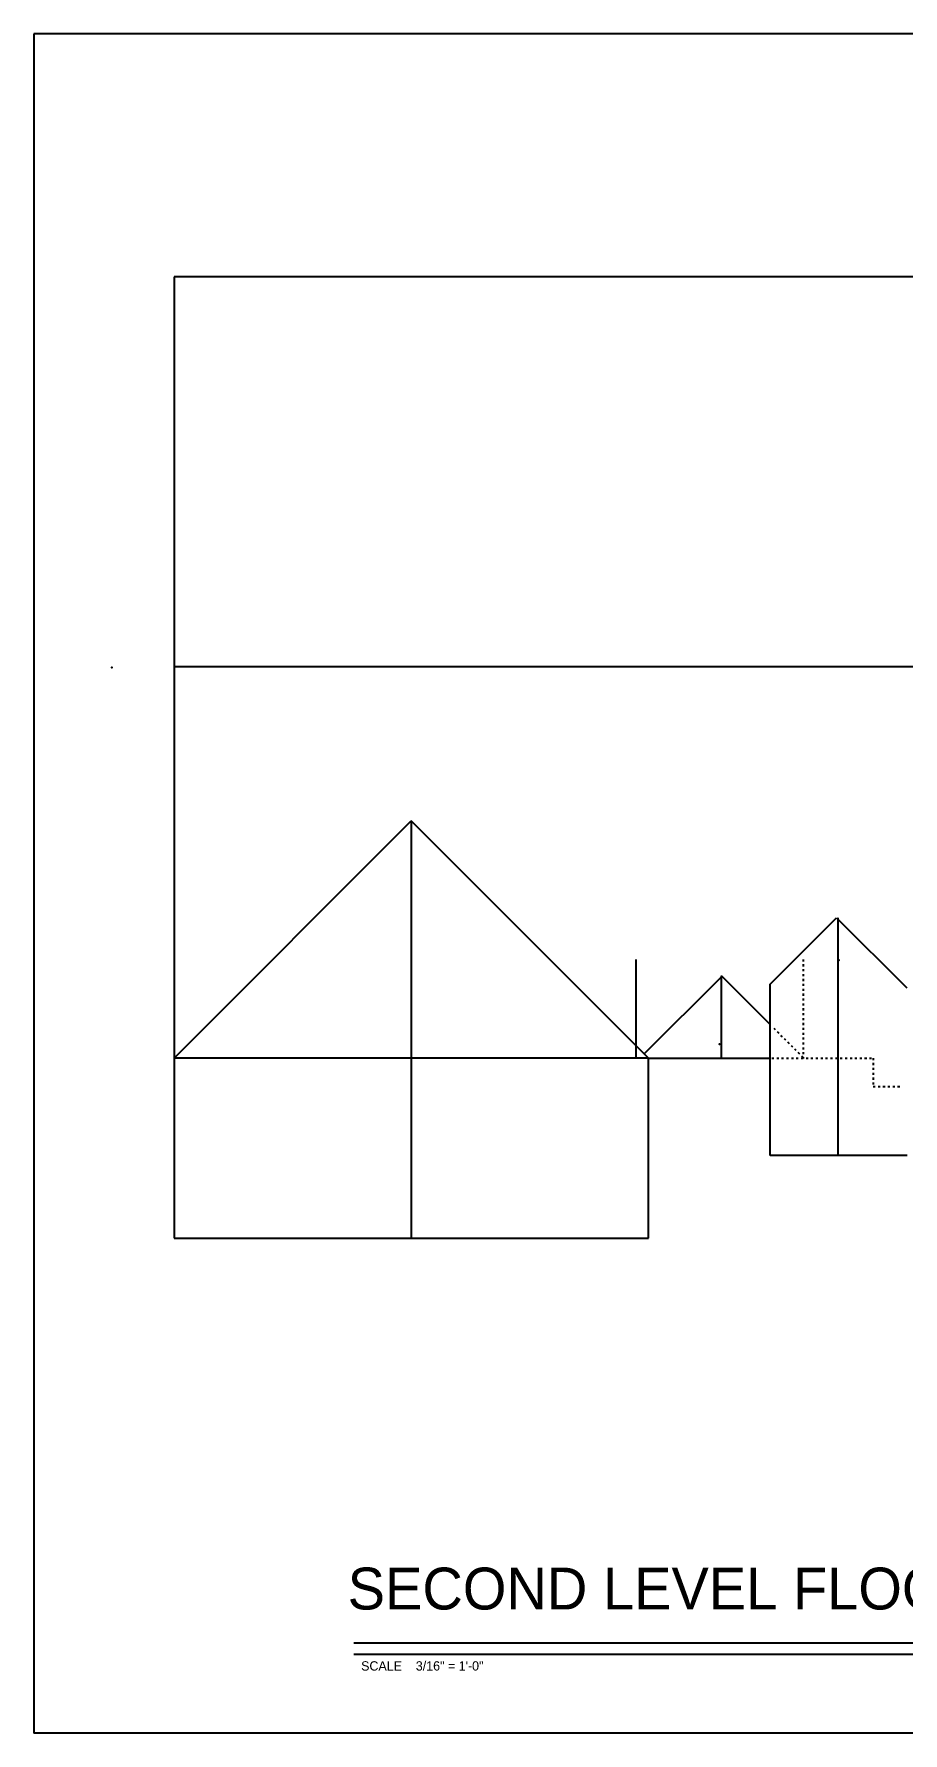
# Model space of a CAD drawing. Extents: x -92740 to -63661, y -15771 to -4391.
# Drawn here: x -82008 to -81262, y -7279 to -5818 of the extents above; entities that cross this region are included whole.
import ezdxf
from ezdxf.enums import TextEntityAlignment as Align

# ---------------------------------------------------------------- set-up
doc = ezdxf.new("R2010")
doc.units = 0
doc.header["$MEASUREMENT"] = 0
doc.linetypes.add('Dashed', pattern=[1, 0.3, -0.4, 0.3])
for name, color, linetype in [('1NOTES', 2, 'Continuous'), ('B1NOTES', 2, 'Continuous'), ('ROOF', 1, 'Continuous'), ('ROOMNAME', 1, 'Continuous')]:
    doc.layers.add(name, color=color, linetype=linetype)
doc.styles.add('DCADTXTSTYLE1', font='AVG_TP')

msp = doc.modelspace()

# ---------------------------------------------------------------- linework, layer by layer
at = {"layer": '1NOTES', "color": 1, "linetype": 'Continuous', "ltscale": 12}
for p, q in [((-81733.7, -7201.3), (-80768.4, -7201.3)), ((-81733.7, -7211.2), (-80768.4, -7211.2))]:
    msp.add_line(p, q, dxfattribs=at)
at = {"layer": 'ROOF', "color": 8, "linetype": 'Continuous', "ltscale": 12}
for p, q in [((-81275.8, -6027.1), (-81888.1, -6027.1)), ((-81888.1, -6027.1), (-81888.1, -6853.6)), ((-81054.5, -6027.1), (-81275.8, -6027.1)), ((-81887.6, -6362.1), (-81051.3, -6362.1)), ((-81888.1, -6698.6), (-81684.3, -6494.7)), ((-81480.4, -6698.6), (-81684.3, -6494.7)), ((-81684.3, -6494.7), (-81684.3, -6853.4)), ((-81376, -6635.1), (-81318.9, -6578)), ((-81318.9, -6578), (-81258.7, -6638.3)), ((-81317.9, -6578), (-81317.9, -6782.5)), ((-81491.3, -6613.8), (-81491.3, -6698.9)), ((-81417.8, -6628.8), (-81484.8, -6695.7)), ((-81376.7, -6669.1), (-81417.8, -6628)), ((-81417.8, -6698.6), (-81417.8, -6628)), ((-81376, -6782.5), (-81376, -6635.1)), ((-81480.4, -6698.6), (-81888.1, -6698.6)), ((-81480.4, -6853.6), (-81480.4, -6698.6)), ((-81480.4, -6698.6), (-81376, -6698.6)), ((-81258.3, -6782.5), (-81376, -6782.5)), ((-81888.1, -6853.6), (-81480.4, -6853.6))]:
    msp.add_line(p, q, dxfattribs=at)
at = {"layer": 'ROOF', "color": 10, "linetype": 'Dashed', "ltscale": 6}
for p, q in [((-81347.6, -6613.8), (-81347.6, -6698.9)), ((-81347.6, -6698.2), (-81373.5, -6672.3)), ((-81374.6, -6698.6), (-81287.5, -6698.6)), ((-81287.5, -6698.6), (-81287.5, -6723.2)), ((-81287.5, -6723.2), (-81263.3, -6723.2))]:
    msp.add_line(p, q, dxfattribs=at)
at = {"layer": 'ROOF', "color": 8, "linetype": 'Continuous', "ltscale": 12}
for p in [(-81941.5, -6362.8), (-81317, -6614.4), (-81419.5, -6686.7)]:
    msp.add_point(p, dxfattribs=at)
at = {"layer": 'ROOMNAME', "color": 103, "linetype": 'Continuous', "ltscale": 1.51875}
for p, q in [((-79969, -5818.2), (-82008.5, -5818.2)), ((-82008.5, -5818.2), (-82008.5, -7278.9)), ((-79969, -7278.9), (-82008.5, -7278.9))]:
    msp.add_line(p, q, dxfattribs=at)

# ---------------------------------------------------------------- texts
at = {"layer": '1NOTES', "color": 1, "linetype": 'Continuous', "ltscale": 12, "style": 'DCADTXTSTYLE1'}
msp.add_text('SECOND LEVEL FLOOR PLAN', height=36, dxfattribs=at).set_placement((-81739, -7183.5), align=Align.BOTTOM_LEFT)
at = {"layer": 'B1NOTES', "color": 3, "linetype": 'Continuous', "ltscale": 12, "style": 'DCADTXTSTYLE1'}
msp.add_text('SCALE    3/16" = 1\'-0"', height=8, dxfattribs=at).set_placement((-81727.4, -7227.6), align=Align.BOTTOM_LEFT)

doc.saveas('drawing.dxf')
